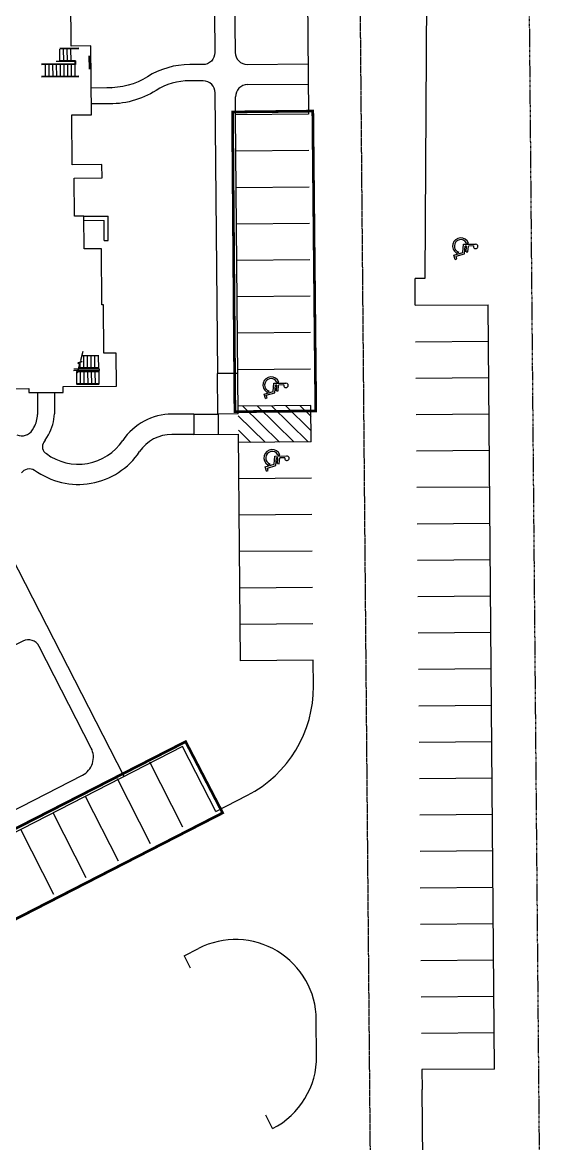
# Model space of a CAD drawing. Header units: feet. Extents: x 2327405 to 2393004, y 6977726 to 7089689.
# Drawn here: x 2342349.1 to 2342482, y 7039309.4 to 7039586.6 of the extents above; entities that cross this region are included whole.
import ezdxf

# ---------------------------------------------------------------- set-up
doc = ezdxf.new("R2010")
doc.units = ezdxf.units.FT
doc.header["$MEASUREMENT"] = 0
doc.linetypes.add('CNTR50', pattern=[0.9, 0.75, -0.05, 0.05, -0.05])
doc.linetypes.add('PHANTOM2', pattern=[1.25, 0.625, -0.125, 0.125, -0.125, 0.125, -0.125])
doc.layers.get('0').update_dxf_attribs({"linetype": 'CONTINUOUS'})
for name, color, linetype in [('s-adjoiner', 252, 'PHANTOM2'), ('s-apts', 252, 'CONTINUOUS'), ('s-apts-sd', 252, 'CNTR50')]:
    doc.layers.add(name, color=color, linetype=linetype)

# ---------------------------------------------------------------- blocks, each defined once
blk = doc.blocks.new('SITEXREF$0$HANDISYM')
at = {"color": 0}
for p, q in [((0.246, 0.423), (0.204, 0.904)), ((0.189, 0.543), (0.182, 0.619)), ((0.281, 0.823), (0.299, 0.623)), ((0.535, 0.623), (0.299, 0.623)), ((0.535, 0.553), (0.305, 0.553)), ((0.305, 0.553), (0.31, 0.493)), ((0.614, 0.493), (0.31, 0.493)), ((0.535, 0.553), (0.535, 0.623)), ((0.743, 0.17), (0.614, 0.493)), ((0.567, 0.423), (0.246, 0.423)), ((0.703, 0.079), (0.567, 0.423)), ((0.615, 0.174), (0.576, 0.271)), ((0.867, 0.143), (0.703, 0.079)), ((0.841, 0.209), (0.743, 0.17)), ((0.867, 0.143), (0.841, 0.209))]:
    blk.add_line(p, q, dxfattribs=at)
for centre, radius, start, end in [((0.292, 0.911), 0.0887, 263.0201, 184.9956), ((0.326, 0.326), 0.326, 116.1872, 332.1153), ((0.326, 0.326), 0.256, 122.4297, 347.4422)]:
    blk.add_arc(centre, radius, start, end, dxfattribs=at)
blk = doc.blocks.new('2005042-10b')
at = {"layer": 's-apts'}
h = blk.add_hatch(dxfattribs=at)
h.set_pattern_fill('ANSI31', color=256, scale=20, angle=-89.5024903, style=0)
h.set_pattern_definition([(315.49751, (2332225.9006, 7030040.1843), (1.75235066, 1.78304996), [])])
h.paths.add_polyline_path([(2342419.256, 7039482.89004), (2342414.92301, 7039485.52565), (2342420.47999, 7039490.28618), (2342420.46592, 7039491.90093), (2342402.46665, 7039491.74403), (2342402.5451, 7039482.74437)])
h.paths.add_polyline_path([(2342419.256, 7039482.89004), (2342420.54437, 7039482.90127), (2342420.47999, 7039490.28618), (2342414.92301, 7039485.52565)])
at = {"layer": 's-adjoiner'}
blk.add_line((2342481.95386, 7038739.34828), (2342470.42616, 7040057.15786), dxfattribs=at)
at = {"layer": 's-apts'}
for p, q in [((2342449.22518, 7039622.81557), (2342448.61035, 7039523.30639)), ((2342401.49903, 7039602.73981), (2342401.70259, 7039579.20644)), ((2342419.49816, 7039602.8955), (2342419.83549, 7039563.89696)), ((2342363.02588, 7039580.2181), (2342358.33247, 7039580.17775)), ((2342363.02731, 7039580.05144), (2342358.36081, 7039580.01132)), ((2342358.38589, 7039577.09476), (2342358.36081, 7039580.01132)), ((2342359.30253, 7039577.10264), (2342359.27745, 7039580.0192)), ((2342360.21916, 7039577.11052), (2342360.19408, 7039580.02708)), ((2342361.13579, 7039577.1184), (2342361.11071, 7039580.03496)), ((2342362.03804, 7039576.37613), (2342353.80918, 7039576.30538)), ((2342362.22697, 7039576.21109), (2342353.81061, 7039576.13872)), ((2342354.72724, 7039576.1466), (2342354.75232, 7039573.23004)), ((2342355.64388, 7039576.15448), (2342355.66895, 7039573.23792)), ((2342356.56051, 7039576.16236), (2342356.58559, 7039573.2458)), ((2342362.03302, 7039576.95945), (2342357.44029, 7039576.91995)), ((2342357.47714, 7039576.17024), (2342357.50222, 7039573.25368)), ((2342362.21908, 7039577.12772), (2342358.38589, 7039577.09476)), ((2342358.39377, 7039576.17813), (2342358.41885, 7039573.26157)), ((2342359.31041, 7039576.18601), (2342359.33549, 7039573.26945)), ((2342360.22704, 7039576.19389), (2342360.25212, 7039573.27733)), ((2342361.14367, 7039576.20177), (2342361.16875, 7039573.28521)), ((2342362.05386, 7039576.95962), (2342362.05887, 7039576.37631)), ((2342362.06031, 7039576.20965), (2342362.08538, 7039573.29309)), ((2342362.21908, 7039577.12772), (2342362.22697, 7039576.21109)), ((2342365.6539, 7039575.03217), (2342365.62523, 7039578.36538)), ((2342365.82056, 7039575.03361), (2342365.7919, 7039578.36682)), ((2342404.72843, 7039576.2325), (2342419.72767, 7039576.36224)), ((2342363.08535, 7039573.30169), (2342353.83569, 7039573.22216)), ((2342363.08678, 7039573.13503), (2342353.83712, 7039573.0555)), ((2342404.77432, 7039571.23271), (2342419.77091, 7039571.36243)), ((2342401.839, 7039563.7413), (2342401.80038, 7039568.20687)), ((2342419.83549, 7039563.89696), (2342401.839, 7039563.7413)), ((2342402.48341, 7039489.81609), (2342401.839, 7039563.7413)), ((2342419.9168, 7039554.89854), (2342401.91748, 7039554.74164)), ((2342419.99525, 7039545.89888), (2342401.99593, 7039545.74198)), ((2342420.07369, 7039536.89922), (2342402.07438, 7039536.74232)), ((2342420.15214, 7039527.89956), (2342402.15282, 7039527.74266)), ((2342448.61035, 7039523.30639), (2342446.19678, 7039523.28543)), ((2342446.25435, 7039516.65603), (2342446.19678, 7039523.28543)), ((2342420.23058, 7039518.89991), (2342402.23127, 7039518.74301)), ((2342446.25435, 7039516.65603), (2342464.25363, 7039516.81293)), ((2342465.89746, 7039327.8219), (2342464.25363, 7039516.81293)), ((2342420.30903, 7039509.90025), (2342402.30971, 7039509.74335)), ((2342446.33279, 7039507.65638), (2342464.33207, 7039507.81328)), ((2342368.01323, 7039504.17484), (2342363.7075, 7039504.13782)), ((2342364.28845, 7039501.22604), (2342364.26481, 7039503.97594)), ((2342365.20508, 7039501.23392), (2342365.18144, 7039503.98382)), ((2342366.12172, 7039501.2418), (2342366.09807, 7039503.9917)), ((2342367.03835, 7039501.24968), (2342367.0147, 7039503.99958)), ((2342367.95641, 7039501.09091), (2342367.93134, 7039504.00746)), ((2342367.95498, 7039501.25757), (2342362.90537, 7039501.21415)), ((2342363.37182, 7039501.21816), (2342363.35956, 7039502.64328)), ((2342368.12773, 7039500.55069), (2342361.76618, 7039500.49599)), ((2342368.12487, 7039500.88401), (2342361.85274, 7039500.83008)), ((2342367.96286, 7039500.34093), (2342362.46307, 7039500.29364)), ((2342362.46307, 7039500.29364), (2342362.48958, 7039497.21042)), ((2342367.9643, 7039500.17427), (2342362.4645, 7039500.12698)), ((2342367.95641, 7039501.09091), (2342362.86209, 7039501.0471)), ((2342363.38113, 7039500.13486), (2342363.40621, 7039497.21831)), ((2342364.29777, 7039500.14275), (2342364.32284, 7039497.22619)), ((2342365.2144, 7039500.15063), (2342365.23948, 7039497.23407)), ((2342366.13103, 7039500.15851), (2342366.15611, 7039497.24195)), ((2342367.04766, 7039500.16639), (2342367.07274, 7039497.24983)), ((2342367.96286, 7039500.34093), (2342367.98937, 7039497.25771)), ((2342368.12773, 7039500.55069), (2342368.12487, 7039500.88401)), ((2342397.42356, 7039489.77248), (2342397.33672, 7039499.77211)), ((2342402.39683, 7039499.81572), (2342397.39702, 7039499.7723)), ((2342420.38748, 7039500.90059), (2342402.38816, 7039500.74369)), ((2342446.41124, 7039498.65672), (2342464.41052, 7039498.81362)), ((2342368.07271, 7039497.25843), (2342362.48958, 7039497.21042)), ((2342368.07414, 7039497.09177), (2342362.49101, 7039497.04376)), ((2342352.84082, 7039495.08572), (2342352.82539, 7039489.64335)), ((2342357.00734, 7039495.12154), (2342356.99236, 7039489.8396)), ((2342420.46592, 7039491.90093), (2342402.46661, 7039491.74403)), ((2342420.54437, 7039482.90127), (2342420.46592, 7039491.90093)), ((2342391.48137, 7039489.72057), (2342386.09438, 7039489.73584)), ((2342391.42108, 7039489.72038), (2342397.42086, 7039489.77246)), ((2342391.48138, 7039489.72055), (2342391.5275, 7039484.72077)), ((2342397.48116, 7039489.77265), (2342397.52728, 7039484.77286)), ((2342402.48367, 7039489.8161), (2342397.48386, 7039489.77268)), ((2342446.48969, 7039489.65706), (2342464.48897, 7039489.81396)), ((2342351.55895, 7039485.83128), (2342351.95805, 7039486.48638)), ((2342354.69289, 7039483.28718), (2342355.53246, 7039484.66532)), ((2342391.4672, 7039484.72059), (2342386.0802, 7039484.73586)), ((2342391.4672, 7039484.72059), (2342402.46669, 7039484.81608)), ((2342403.01575, 7039428.74636), (2342402.52699, 7039484.81627)), ((2342420.54437, 7039482.90127), (2342402.54505, 7039482.74437)), ((2342446.56813, 7039480.6574), (2342464.56741, 7039480.8143)), ((2342420.62284, 7039473.90155), (2342402.62352, 7039473.74465)), ((2342446.64658, 7039471.65774), (2342464.64586, 7039471.81464)), ((2342420.70128, 7039464.90189), (2342402.70197, 7039464.74499)), ((2342446.72502, 7039462.65809), (2342464.72431, 7039462.81499)), ((2342374.22632, 7039400.12202), (2342342.76896, 7039461.52238)), ((2342420.77973, 7039455.90223), (2342402.78041, 7039455.74533)), ((2342446.80347, 7039453.65843), (2342464.80275, 7039453.81533)), ((2342420.85817, 7039446.90257), (2342402.85886, 7039446.74567)), ((2342446.88192, 7039444.65877), (2342464.8812, 7039444.81567)), ((2342420.93662, 7039437.90292), (2342402.9373, 7039437.74602)), ((2342446.96039, 7039435.65911), (2342464.95967, 7039435.81601)), ((2342349.1945, 7039433.63436), (2342345.63073, 7039431.81233)), ((2342366.10633, 7039407.19864), (2342353.23015, 7039432.33114)), ((2342421.01507, 7039428.90326), (2342403.01575, 7039428.74636)), ((2342421.07092, 7039422.49561), (2342421.01507, 7039428.90326)), ((2342447.03883, 7039426.65945), (2342465.03811, 7039426.81635)), ((2342447.11728, 7039417.6598), (2342465.11656, 7039417.81669)), ((2342388.71933, 7039407.54596), (2342290.8805, 7039357.42876)), ((2342396.92599, 7039391.52568), (2342388.71933, 7039407.54596)), ((2342447.19573, 7039408.66014), (2342465.19501, 7039408.81704)), ((2342388.80185, 7039387.64484), (2342380.59517, 7039403.66515)), ((2342296.56639, 7039365.95912), (2342363.93591, 7039400.46865)), ((2342380.7917, 7039383.5415), (2342372.58502, 7039399.56181)), ((2342447.27417, 7039399.66048), (2342465.27345, 7039399.81738)), ((2342372.89553, 7039379.21564), (2342364.68885, 7039395.23595)), ((2342396.92599, 7039391.52568), (2342404.74986, 7039395.53359)), ((2342364.88537, 7039375.1123), (2342356.67869, 7039391.13261)), ((2342447.35262, 7039390.66082), (2342465.3519, 7039390.81772)), ((2342356.87522, 7039371.00896), (2342348.66853, 7039387.02928)), ((2342447.43106, 7039381.66116), (2342465.43035, 7039381.81806)), ((2342447.50951, 7039372.66151), (2342465.50879, 7039372.8184)), ((2342447.58796, 7039363.66185), (2342465.58724, 7039363.81875)), ((2342389.10257, 7039355.81622, 0), (2342392.67203, 7039357.64476)), ((2342389.10257, 7039355.81622, 0), (2342390.60775, 7039352.87799, 0)), ((2342447.6664, 7039354.66219), (2342465.66568, 7039354.81909)), ((2342447.74485, 7039345.66253), (2342465.74413, 7039345.81943)), ((2342421.86788, 7039331.06982), (2342421.78987, 7039340.01878)), ((2342447.8233, 7039336.66287), (2342465.82258, 7039336.81977)), ((2342465.89746, 7039327.8219), (2342447.89692, 7039327.66559)), ((2342447.89692, 7039327.66559), (2342447.93965, 7039322.74496)), ((2342448.09405, 7039305.457), (2342447.93965, 7039322.74496)), ((2342410.98717, 7039313.09546, 0), (2342409.30106, 7039316.38691, 0))]:
    blk.add_line(p, q, dxfattribs=at)
for points in [[(2342385.75622, 7039661.06347), (2342391.00488, 7039661.04859, -0.410688962), (2342395.99049, 7039656.09467), (2342396.69897, 7039579.19953, -0.417746969), (2342393.69059, 7039576.1719), (2342390.49089, 7039576.18097, 0.142264706), (2342380.0169, 7039573.17143, -0.150770895), (2342369.99883, 7039570.47266, 1.033876846)], [(2342397.39441, 7039499.77228), (2342396.79168, 7039569.19763, 0.410844368), (2342393.8003, 7039572.17157), (2342390.47955, 7039572.18099, 0.142264706), (2342382.14988, 7039569.78758, -0.150770895), (2342369.85428, 7039566.47528, -0.150770895)], [(2342354.69289, 7039483.28718), (2342354.39609, 7039482.83682, 0.450394095), (2342355.03863, 7039479.97814, 0.884134409)], [(2342348.88189, 7039475.20243), (2342348.88189, 7039475.20243, -0.419241971), (2342352.104, 7039475.92975, -1.034409521)]]:
    blk.add_lwpolyline(points, format="xyb", dxfattribs=at)
for points in [[(2342329.16643, 7039495.88219), (2342350.66564, 7039496.06705), (2342350.67424, 7039495.06709), (2342359.17392, 7039495.14017), (2342359.16174, 7039496.55679), (2342372.32792, 7039496.67), (2342372.2577, 7039504.83636), (2342369.25781, 7039504.81057), (2342369.15463, 7039516.81012), (2342368.73798, 7039516.80654), (2342368.61904, 7039530.63936), (2342364.3692, 7039530.60282), (2342364.29969, 7039538.68585), (2342361.96645, 7039538.66579), (2342361.88548, 7039548.08211), (2342368.80189, 7039548.14158), (2342368.77323, 7039551.47479), (2342361.44017, 7039551.41174), (2342361.33412, 7039563.74461), (2342366.16728, 7039563.78617), (2342366.04179, 7039580.78572), (2342361.18795, 7039580.74399), (2342361.08477, 7039592.74354)], [(2342366.11784, 7039570.48367), (2342371.17075, 7039570.46934)], [(2342369.85428, 7039566.47528), (2342366.14735, 7039566.48579)], [(2342364.29686, 7039537.68586), (2342369.29684, 7039537.67168)], [(2342364.29969, 7039538.68585), (2342370.29967, 7039538.66884)], [(2342369.28266, 7039532.6717), (2342369.29684, 7039537.67168)], [(2342370.28266, 7039532.66887), (2342370.29967, 7039538.66884)], [(2342369.28266, 7039532.6717), (2342370.28266, 7039532.66887)], [(2342364.01313, 7039505.23133), (2342363.4441, 7039503.0351), (2342363.86541, 7039502.66768), (2342362.77197, 7039502.43448), (2342363.19328, 7039502.06707), (2342362.62425, 7039499.87084)]]:
    blk.add_lwpolyline(points, dxfattribs=at)
at = {"layer": 's-apts', "const_width": 0.66667}
blk.add_lwpolyline([(2342401.06438, 7039564.46397), (2342401.65344, 7039490.35631), (2342421.65454, 7039490.54612), (2342420.91687, 7039564.67915)], close=True, dxfattribs=at)
at = {"layer": 's-apts', "const_width": 0.66667, "elevation": 0}
blk.add_lwpolyline([(2342389.46075, 7039408.76651), (2342291.41807, 7039358.64894), (2342300.6222, 7039340.89044), (2342398.62038, 7039391.15205)], close=True, dxfattribs=at)
at = {"layer": 's-apts'}
for centre, radius, start, end in [((2342404.70248, 7039579.23239), 3, 180.4955868, 270.4955868), ((2342404.80027, 7039568.23282), 3, 90.4955868, 180.4955868), ((2342345.98044, 7039489.8263), 6.8474, 330.8062394, 358.4689335), ((2342346.9924, 7039489.86796), 10, 328.6500759, 359.8375437), ((2342386.05301, 7039475.14752), 14.58838, 89.8375437, 146.1983614), ((2342348.99694, 7039487.39207), 3, 244.9717907, 328.6500759), ((2342386.05301, 7039475.14752), 9.58838, 89.8375437, 146.1983614), ((2342362.91673, 7039490.63687), 13.25417, 233.5310954, 326.1983614), ((2342362.91673, 7039490.63687), 18.25417, 233.6765301, 326.1983614), ((2342350.56017, 7039430.96323), 3, 27.1275097, 117.0791144), ((2342391.07206, 7039422.23411, 0), 30, 297.1245777, 0.4994326), ((2342361.65636, 7039404.91878), 5, 297.1234514, 27.1275097), ((2342401.79063, 7039339.84444, -0.00007), 20, 0.4994326, 117.1247829), ((2342401.86864, 7039330.89549, 0), 20, 297.1249943, 0.4994326)]:
    blk.add_arc(centre, radius, start, end, dxfattribs=at)
at = {"layer": 's-apts-sd', "flags": 128}
blk.add_lwpolyline([(2342426.98141, 7040236.257), (2342429.60245, 7039935.54869), (2342430.38698, 7039845.54086), (2342435.16011, 7039297.92739), (2342436.79779, 7039110.03937), (2342439.2034, 7038834.04686), (2342393.78787, 7038807.29572)], dxfattribs=at)
at = {"layer": 's-apts', "xscale": 6.250000000445085, "yscale": 6.250000000445085, "zscale": 6.250000000445085, "rotation": 265.3762278376587}
for p in [(2342455.65811, 7039533.49913), (2342408.73617, 7039499.13037), (2342409.00636, 7039481.13204)]:
    blk.add_blockref('SITEXREF$0$HANDISYM', p, dxfattribs=at)

msp = doc.modelspace()

# ---------------------------------------------------------------- block references
msp.add_blockref('2005042-10b', (0, 0))
msp.add_blockref('2005042-10b', (0, 0))

doc.saveas('drawing.dxf')
